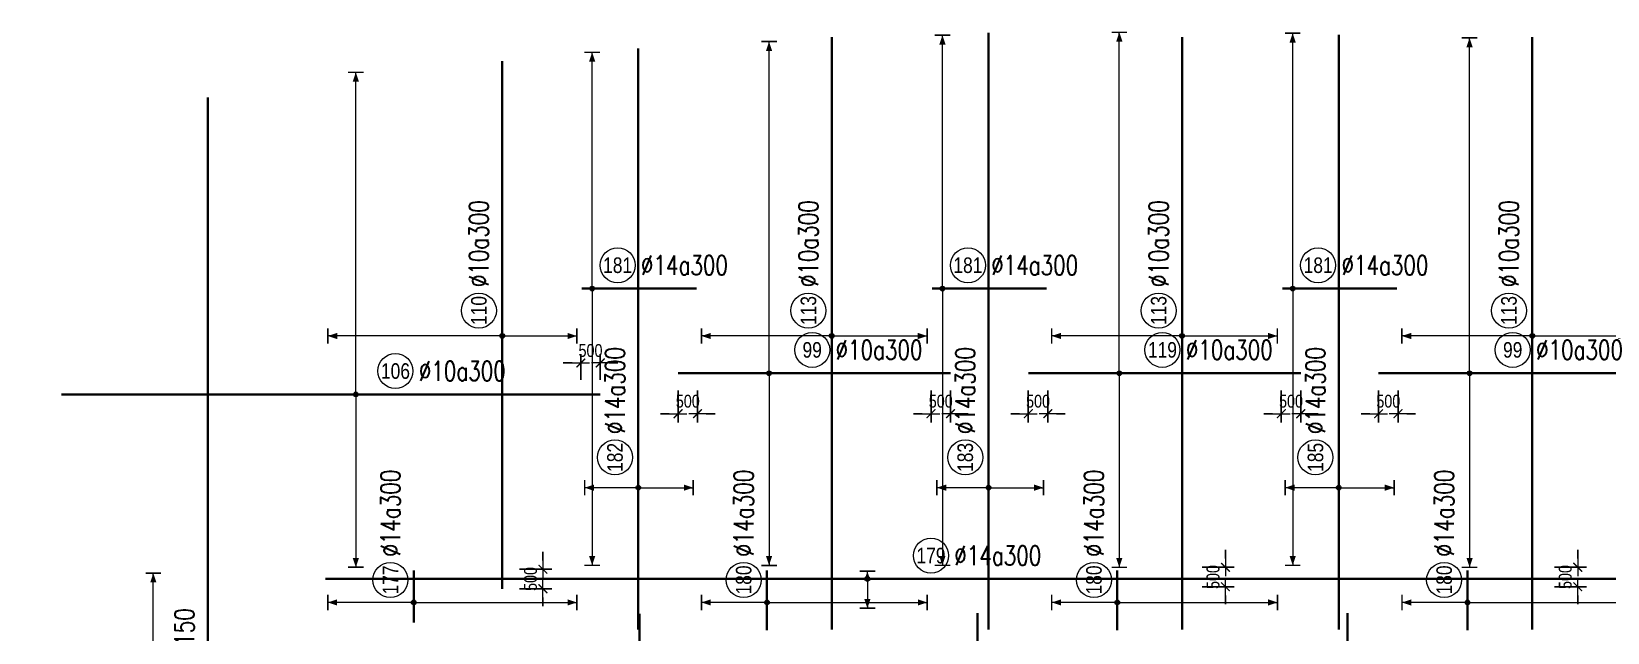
# Model space of a CAD drawing. Header units: millimetres. Extents: x -211477 to 1328726, y -15421 to 98394.
# Drawn here: x 280086 to 320582, y 63675 to 79117 of the extents above; entities that cross this region are included whole.
import ezdxf
from ezdxf.enums import TextEntityAlignment as Align

# ---------------------------------------------------------------- set-up
doc = ezdxf.new("R2010")
doc.units = ezdxf.units.MM
doc.header["$MEASUREMENT"] = 0
for name, color, linetype, lineweight in [('NDC_S_DIM', 1, 'Continuous', 9), ('NDC_S_REBAR', 4, 'Continuous', 35), ('NDC_S_VN TEXT', 7, 'Continuous', 20)]:
    doc.layers.add(name, color=color, linetype=linetype, lineweight=lineweight)
doc.styles.add('ARIAL', font='arial.ttf', dxfattribs={"width": 0.8})
doc.styles.add('NDC_ROMANS', font='romans.shx', dxfattribs={"width": 0.8})
doc.dimstyles.new('NDC_dim_150', dxfattribs={"dimscale": 150, "dimtxt": 2.2, "dimasz": 1.5, "dimexe": 1.5, "dimexo": 2.5, "dimgap": 1, "dimtad": 1, "dimdec": 0, "dimzin": 0, "dimdsep": 46, "dimtxsty": 'ARIAL', "dimblk": 'DIMMARK', "dimcen": 0.09, "dimdle": 1.2, "dimclrd": 1, "dimclre": 1, "dimclrt": 3, "dimadec": 0, "dimazin": 0, "dimtfac": 1, "dimtdec": 0, "dimtix": 1, "dimtofl": 0, "dimtmove": 0, "dimatfit": 3, "dimfxl": 4, "dimfxlon": 1, "dimtolj": 1, "dimtzin": 0, "dimarcsym": 0})

# ---------------------------------------------------------------- blocks, each defined once
blk = doc.blocks.new('DIMMARK')
at = {"layer": 'NDC_S_DIM', "color": 1}
blk.add_line((-1.5, 0), (1, 0), dxfattribs=at)
at = {"layer": 'NDC_S_DIM', "color": 2, "const_width": 0.15}
blk.add_lwpolyline([(-0.5, -0.5), (0.5, 0.5)], dxfattribs=at)
blk = doc.blocks.new('*D431')
at = {"layer": 'NDC_S_DIM', "color": 1, "lineweight": -2, "transparency": 16777216}
for p, q in [((293975, 70600), (293750, 70600)), ((294200, 70168), (294200, 70825)), ((294700, 70168), (294700, 70825)), ((294925, 70600), (295150, 70600))]:
    blk.add_line(p, q, dxfattribs=at)
at = {"layer": 'NDC_S_DIM', "color": 1, "lineweight": -2, "transparency": 16777216, "xscale": 225, "yscale": 225, "zscale": 225}
blk.add_blockref('DIMMARK', (294200, 70600), dxfattribs=at)
at = {"layer": 'NDC_S_DIM', "color": 1, "lineweight": -2, "transparency": 16777216, "xscale": 225, "yscale": 225, "zscale": 225, "rotation": 180}
blk.add_blockref('DIMMARK', (294700, 70600), dxfattribs=at)
at = {"layer": 'NDC_S_DIM', "color": 3, "transparency": 16777216, "insert": (294450, 70919), "char_height": 330, "attachment_point": 5, "style": 'ARIAL'}
blk.add_mtext('\\A1;500', dxfattribs=at)
blk = doc.blocks.new('*D432')
at = {"layer": 'NDC_S_DIM', "color": 1, "lineweight": -2, "transparency": 16777216}
for p, q in [((296700, 69897), (296700, 69072)), ((297200, 69897), (297200, 69072)), ((296475, 69297), (296250, 69297)), ((297425, 69297), (297650, 69297))]:
    blk.add_line(p, q, dxfattribs=at)
at = {"layer": 'NDC_S_DIM', "color": 1, "lineweight": -2, "transparency": 16777216, "xscale": 225, "yscale": 225, "zscale": 225}
blk.add_blockref('DIMMARK', (296700, 69297), dxfattribs=at)
at = {"layer": 'NDC_S_DIM', "color": 1, "lineweight": -2, "transparency": 16777216, "xscale": 225, "yscale": 225, "zscale": 225, "rotation": 180}
blk.add_blockref('DIMMARK', (297200, 69297), dxfattribs=at)
at = {"layer": 'NDC_S_DIM', "color": 3, "transparency": 16777216, "insert": (296950, 69616), "char_height": 330, "attachment_point": 5, "style": 'ARIAL'}
blk.add_mtext('\\A1;500', dxfattribs=at)
blk = doc.blocks.new('*D433')
at = {"layer": 'NDC_S_DIM', "color": 1, "lineweight": -2, "transparency": 16777216}
for p, q in [((303200, 69897), (303200, 69072)), ((303700, 69897), (303700, 69072)), ((302975, 69297), (302750, 69297)), ((303925, 69297), (304150, 69297))]:
    blk.add_line(p, q, dxfattribs=at)
at = {"layer": 'NDC_S_DIM', "color": 1, "lineweight": -2, "transparency": 16777216, "xscale": 225, "yscale": 225, "zscale": 225}
blk.add_blockref('DIMMARK', (303200, 69297), dxfattribs=at)
at = {"layer": 'NDC_S_DIM', "color": 1, "lineweight": -2, "transparency": 16777216, "xscale": 225, "yscale": 225, "zscale": 225, "rotation": 180}
blk.add_blockref('DIMMARK', (303700, 69297), dxfattribs=at)
at = {"layer": 'NDC_S_DIM', "color": 3, "transparency": 16777216, "insert": (303450, 69616), "char_height": 330, "attachment_point": 5, "style": 'ARIAL'}
blk.add_mtext('\\A1;500', dxfattribs=at)
blk = doc.blocks.new('*D434')
at = {"layer": 'NDC_S_DIM', "color": 1, "lineweight": -2, "transparency": 16777216}
for p, q in [((305700, 69897), (305700, 69072)), ((306200, 69897), (306200, 69072)), ((305475, 69297), (305250, 69297)), ((306425, 69297), (306650, 69297))]:
    blk.add_line(p, q, dxfattribs=at)
at = {"layer": 'NDC_S_DIM', "color": 1, "lineweight": -2, "transparency": 16777216, "xscale": 225, "yscale": 225, "zscale": 225}
blk.add_blockref('DIMMARK', (305700, 69297), dxfattribs=at)
at = {"layer": 'NDC_S_DIM', "color": 1, "lineweight": -2, "transparency": 16777216, "xscale": 225, "yscale": 225, "zscale": 225, "rotation": 180}
blk.add_blockref('DIMMARK', (306200, 69297), dxfattribs=at)
at = {"layer": 'NDC_S_DIM', "color": 3, "transparency": 16777216, "insert": (305950, 69616), "char_height": 330, "attachment_point": 5, "style": 'ARIAL'}
blk.add_mtext('\\A1;500', dxfattribs=at)
blk = doc.blocks.new('*D435')
at = {"layer": 'NDC_S_DIM', "color": 1, "lineweight": -2, "transparency": 16777216}
for p, q in [((312200, 69897), (312200, 69072)), ((312700, 69897), (312700, 69072)), ((311975, 69297), (311750, 69297)), ((312925, 69297), (313150, 69297))]:
    blk.add_line(p, q, dxfattribs=at)
at = {"layer": 'NDC_S_DIM', "color": 1, "lineweight": -2, "transparency": 16777216, "xscale": 225, "yscale": 225, "zscale": 225}
blk.add_blockref('DIMMARK', (312200, 69297), dxfattribs=at)
at = {"layer": 'NDC_S_DIM', "color": 1, "lineweight": -2, "transparency": 16777216, "xscale": 225, "yscale": 225, "zscale": 225, "rotation": 180}
blk.add_blockref('DIMMARK', (312700, 69297), dxfattribs=at)
at = {"layer": 'NDC_S_DIM', "color": 3, "transparency": 16777216, "insert": (312450, 69616), "char_height": 330, "attachment_point": 5, "style": 'ARIAL'}
blk.add_mtext('\\A1;500', dxfattribs=at)
blk = doc.blocks.new('*D436')
at = {"layer": 'NDC_S_DIM', "color": 1, "lineweight": -2, "transparency": 16777216}
for p, q in [((314700, 69897), (314700, 69072)), ((315200, 69897), (315200, 69072)), ((314475, 69297), (314250, 69297)), ((315425, 69297), (315650, 69297))]:
    blk.add_line(p, q, dxfattribs=at)
at = {"layer": 'NDC_S_DIM', "color": 1, "lineweight": -2, "transparency": 16777216, "xscale": 225, "yscale": 225, "zscale": 225}
blk.add_blockref('DIMMARK', (314700, 69297), dxfattribs=at)
at = {"layer": 'NDC_S_DIM', "color": 1, "lineweight": -2, "transparency": 16777216, "xscale": 225, "yscale": 225, "zscale": 225, "rotation": 180}
blk.add_blockref('DIMMARK', (315200, 69297), dxfattribs=at)
at = {"layer": 'NDC_S_DIM', "color": 3, "transparency": 16777216, "insert": (314950, 69616), "char_height": 330, "attachment_point": 5, "style": 'ARIAL'}
blk.add_mtext('\\A1;500', dxfattribs=at)
blk = doc.blocks.new('*D447')
at = {"layer": 'NDC_S_DIM', "color": 1, "lineweight": -2, "transparency": 16777216}
for p, q in [((293228, 65525), (293228, 65750)), ((292628, 65300), (293453, 65300)), ((292628, 64800), (293453, 64800)), ((293228, 64575), (293228, 64350))]:
    blk.add_line(p, q, dxfattribs=at)
at = {"layer": 'NDC_S_DIM', "color": 1, "lineweight": -2, "transparency": 16777216, "xscale": 225, "yscale": 225, "zscale": 225}
for p, rotation in [((293228, 65300), 270), ((293228, 64800), 90)]:
    blk.add_blockref('DIMMARK', p, dxfattribs=dict(at, rotation=rotation))
at = {"layer": 'NDC_S_DIM', "color": 3, "transparency": 16777216, "insert": (292909, 65050), "char_height": 330, "attachment_point": 5, "rotation": 90, "style": 'ARIAL'}
blk.add_mtext('\\A1;500', dxfattribs=at)
blk = doc.blocks.new('*D448')
at = {"layer": 'NDC_S_DIM', "color": 1, "lineweight": -2, "transparency": 16777216}
for p, q in [((310766, 65575), (310766, 65800)), ((310166, 65350), (310991, 65350)), ((310166, 64850), (310991, 64850)), ((310766, 64625), (310766, 64400))]:
    blk.add_line(p, q, dxfattribs=at)
at = {"layer": 'NDC_S_DIM', "color": 1, "lineweight": -2, "transparency": 16777216, "xscale": 225, "yscale": 225, "zscale": 225}
for p, rotation in [((310766, 65350), 270), ((310766, 64850), 90)]:
    blk.add_blockref('DIMMARK', p, dxfattribs=dict(at, rotation=rotation))
at = {"layer": 'NDC_S_DIM', "color": 3, "transparency": 16777216, "insert": (310447, 65100), "char_height": 330, "attachment_point": 5, "rotation": 90, "style": 'ARIAL'}
blk.add_mtext('\\A1;500', dxfattribs=at)
blk = doc.blocks.new('*D449')
at = {"layer": 'NDC_S_DIM', "color": 1, "lineweight": -2, "transparency": 16777216}
for p, q in [((319817, 65575), (319817, 65800)), ((319217, 65350), (320042, 65350)), ((319217, 64850), (320042, 64850)), ((319817, 64625), (319817, 64400))]:
    blk.add_line(p, q, dxfattribs=at)
at = {"layer": 'NDC_S_DIM', "color": 1, "lineweight": -2, "transparency": 16777216, "xscale": 225, "yscale": 225, "zscale": 225}
for p, rotation in [((319817, 65350), 270), ((319817, 64850), 90)]:
    blk.add_blockref('DIMMARK', p, dxfattribs=dict(at, rotation=rotation))
at = {"layer": 'NDC_S_DIM', "color": 3, "transparency": 16777216, "insert": (319498, 65100), "char_height": 330, "attachment_point": 5, "rotation": 90, "style": 'ARIAL'}
blk.add_mtext('\\A1;500', dxfattribs=at)
blk = doc.blocks.new('*U499')
h = blk.add_hatch(color=6)
edge = h.paths.add_edge_path()
edge.add_arc((27.07, 0), 0.3, 0, 360)
at = {"layer": 'NDC_S_DIM', "color": 8}
for q in [(27.07, 0.99), (27.07, -3.76)]:
    blk.add_line((27.07, 0), q, dxfattribs=at)
for points in [[(26.07, 0.99, 0.2, 0.2, 0), (28.07, 0.99, 0, 0, 0)], [(26.07, -3.76, 0.2, 0.2, 0), (28.07, -3.76, 0, 0, 0)]]:
    blk.add_lwpolyline(points, format="xyseb", dxfattribs=at)
at = {"layer": 'NDC_S_DIM'}
blk.add_circle((35.24, 3), 2.25, dxfattribs=at)
at = {"layer": 'NDC_S_DIM', "color": 6}
blk.add_circle((27.07, 0), 0.3, dxfattribs=at)
at = {"layer": 'NDC_S_DIM', "color": 8}
for points in [[(26.67, -0.21), (27.07, 0.99), (27.47, -0.21)], [(26.67, -2.56), (27.07, -3.76), (27.47, -2.56)]]:
    blk.add_solid(points, dxfattribs=at)
at = {"layer": 'NDC_S_REBAR'}
for p, q in [((0, 0), (-42.57, 0)), ((-42.57, 0), (-42.57, 0)), ((0, 0), (205.46, 0)), ((-42.57, 0), (-42.57, 0))]:
    blk.add_line(p, q, dxfattribs=at)
at = {"layer": 'NDC_S_VN TEXT', "color": 3, "style": 'NDC_ROMANS', "width": 0.75}
blk.add_attdef('DKT', (38.24, 1.75), '', height=2.5, dxfattribs=at)
at = {"layer": 'NDC_S_VN TEXT', "style": 'ARIAL', "width": 0.8}
blk.add_attdef('KHT', text='', height=2, dxfattribs=at).set_placement((35.24, 3), align=Align.MIDDLE_CENTER)
blk = doc.blocks.new('*U498')
h = blk.add_hatch(color=6)
edge = h.paths.add_edge_path()
edge.add_arc((-7.93, 0), 0.3, 0, 360)
at = {"layer": 'NDC_S_DIM', "color": 8}
for q in [(-7.93, 42.61), (-7.93, -24.69)]:
    blk.add_line((-7.93, 0), q, dxfattribs=at)
for points in [[(-8.93, 42.61, 0.2, 0.2, 0), (-6.93, 42.61, 0, 0, 0)], [(-8.93, -24.69, 0.2, 0.2, 0), (-6.93, -24.69, 0, 0, 0)]]:
    blk.add_lwpolyline(points, format="xyseb", dxfattribs=at)
at = {"layer": 'NDC_S_DIM'}
blk.add_circle((-2.39, 3), 2.25, dxfattribs=at)
at = {"layer": 'NDC_S_DIM', "color": 6}
blk.add_circle((-7.93, 0), 0.3, dxfattribs=at)
at = {"layer": 'NDC_S_DIM', "color": 8}
for points in [[(-8.33, 41.41), (-7.93, 42.61), (-7.53, 41.41)], [(-8.33, -23.49), (-7.93, -24.69), (-7.53, -23.49)]]:
    blk.add_solid(points, dxfattribs=at)
at = {"layer": 'NDC_S_REBAR'}
for p, q in [((0, 0), (-19.62, 0)), ((-19.62, 0), (-19.62, 0)), ((0, 0), (15.38, 0)), ((15.38, 0), (15.38, 0)), ((15.38, 0), (15.38, 0)), ((-19.62, 0), (-19.62, 0))]:
    blk.add_line(p, q, dxfattribs=at)
at = {"layer": 'NDC_S_VN TEXT', "color": 3, "style": 'NDC_ROMANS', "width": 0.75}
blk.add_attdef('DKT', (0.61, 1.75), '', height=2.5, dxfattribs=at)
at = {"layer": 'NDC_S_VN TEXT', "style": 'ARIAL', "width": 0.8}
blk.add_attdef('KHT', text='', height=2, dxfattribs=at).set_placement((-2.39, 3), align=Align.MIDDLE_CENTER)
blk = doc.blocks.new('*U497')
h = blk.add_hatch(color=6)
edge = h.paths.add_edge_path()
edge.add_arc((-7.93, 0), 0.3, 0, 360)
at = {"layer": 'NDC_S_DIM', "color": 8}
for q in [(-7.93, 43.8), (-7.93, -24.94)]:
    blk.add_line((-7.93, 0), q, dxfattribs=at)
for points in [[(-8.93, 43.8, 0.2, 0.2, 0), (-6.93, 43.8, 0, 0, 0)], [(-8.93, -24.94, 0.2, 0.2, 0), (-6.93, -24.94, 0, 0, 0)]]:
    blk.add_lwpolyline(points, format="xyseb", dxfattribs=at)
at = {"layer": 'NDC_S_DIM'}
blk.add_circle((-2.39, 3), 2.25, dxfattribs=at)
at = {"layer": 'NDC_S_DIM', "color": 6}
blk.add_circle((-7.93, 0), 0.3, dxfattribs=at)
at = {"layer": 'NDC_S_DIM', "color": 8}
for points in [[(-8.33, 42.6), (-7.93, 43.8), (-7.53, 42.6)], [(-8.33, -23.74), (-7.93, -24.94), (-7.53, -23.74)]]:
    blk.add_solid(points, dxfattribs=at)
at = {"layer": 'NDC_S_REBAR'}
for p, q in [((0, 0), (-19.62, 0)), ((-19.62, 0), (-19.62, 0)), ((0, 0), (15.38, 0)), ((15.38, 0), (15.38, 0)), ((15.38, 0), (15.38, 0)), ((-19.62, 0), (-19.62, 0))]:
    blk.add_line(p, q, dxfattribs=at)
at = {"layer": 'NDC_S_VN TEXT', "color": 3, "style": 'NDC_ROMANS', "width": 0.75}
blk.add_attdef('DKT', (0.61, 1.75), '', height=2.5, dxfattribs=at)
at = {"layer": 'NDC_S_VN TEXT', "style": 'ARIAL', "width": 0.8}
blk.add_attdef('KHT', text='', height=2, dxfattribs=at).set_placement((-2.39, 3), align=Align.MIDDLE_CENTER)
blk = doc.blocks.new('*U496')
h = blk.add_hatch(color=6)
edge = h.paths.add_edge_path()
edge.add_arc((-7.93, 0), 0.3, 0, 360)
at = {"layer": 'NDC_S_DIM', "color": 8}
for q in [(-7.93, 43.08), (-7.93, -24.94)]:
    blk.add_line((-7.93, 0), q, dxfattribs=at)
for points in [[(-8.93, 43.08, 0.2, 0.2, 0), (-6.93, 43.08, 0, 0, 0)], [(-8.93, -24.94, 0.2, 0.2, 0), (-6.93, -24.94, 0, 0, 0)]]:
    blk.add_lwpolyline(points, format="xyseb", dxfattribs=at)
at = {"layer": 'NDC_S_DIM'}
blk.add_circle((-2.39, 3), 2.25, dxfattribs=at)
at = {"layer": 'NDC_S_DIM', "color": 6}
blk.add_circle((-7.93, 0), 0.3, dxfattribs=at)
at = {"layer": 'NDC_S_DIM', "color": 8}
for points in [[(-8.33, 41.88), (-7.93, 43.08), (-7.53, 41.88)], [(-8.33, -23.74), (-7.93, -24.94), (-7.53, -23.74)]]:
    blk.add_solid(points, dxfattribs=at)
at = {"layer": 'NDC_S_REBAR'}
for p, q in [((0, 0), (-18.77, 0)), ((-18.77, 0), (-18.77, 0)), ((0, 0), (15.38, 0)), ((15.38, 0), (15.38, 0)), ((15.38, 0), (15.38, 0)), ((-18.77, 0), (-19.63, 0))]:
    blk.add_line(p, q, dxfattribs=at)
at = {"layer": 'NDC_S_VN TEXT', "color": 3, "style": 'NDC_ROMANS', "width": 0.75}
blk.add_attdef('DKT', (0.61, 1.75), '', height=2.5, dxfattribs=at)
at = {"layer": 'NDC_S_VN TEXT', "style": 'ARIAL', "width": 0.8}
blk.add_attdef('KHT', text='', height=2, dxfattribs=at).set_placement((-2.39, 3), align=Align.MIDDLE_CENTER)
blk = doc.blocks.new('*U490')
h = blk.add_hatch(color=6)
edge = h.paths.add_edge_path()
edge.add_arc((-3.55, 0), 0.3, 0, 360)
at = {"layer": 'NDC_S_DIM', "color": 8}
for q in [(-3.55, 34.66), (-3.55, -37.09)]:
    blk.add_line((-3.55, 0), q, dxfattribs=at)
for points in [[(-4.55, 34.66, 0.2, 0.2, 0), (-2.55, 34.66, 0, 0, 0)], [(-4.55, -37.09, 0.2, 0.2, 0), (-2.55, -37.09, 0, 0, 0)]]:
    blk.add_lwpolyline(points, format="xyseb", dxfattribs=at)
at = {"layer": 'NDC_S_DIM'}
blk.add_circle((7.95, 3), 2.25, dxfattribs=at)
at = {"layer": 'NDC_S_DIM', "color": 6}
blk.add_circle((-3.55, 0), 0.3, dxfattribs=at)
at = {"layer": 'NDC_S_DIM', "color": 8}
for points in [[(-3.95, 33.46), (-3.55, 34.66), (-3.15, 33.46)], [(-3.95, -35.89), (-3.55, -37.09), (-3.15, -35.89)]]:
    blk.add_solid(points, dxfattribs=at)
at = {"layer": 'NDC_S_REBAR'}
for p, q in [((0, 0), (-18.97, 0)), ((-18.97, 0), (-18.97, 0)), ((0, 0), (19.55, 0)), ((19.55, 0), (19.55, 0)), ((19.55, 0), (19.55, 0)), ((-18.97, 0), (-18.97, 0))]:
    blk.add_line(p, q, dxfattribs=at)
at = {"layer": 'NDC_S_VN TEXT', "color": 3, "style": 'NDC_ROMANS', "width": 0.75}
blk.add_attdef('DKT', (10.95, 1.75), '', height=2.5, dxfattribs=at)
at = {"layer": 'NDC_S_VN TEXT', "style": 'ARIAL', "width": 0.8}
blk.add_attdef('KHT', text='', height=2, dxfattribs=at).set_placement((7.95, 3), align=Align.MIDDLE_CENTER)
blk = doc.blocks.new('*U489')
h = blk.add_hatch(color=6)
edge = h.paths.add_edge_path()
edge.add_arc((-5.66, 0), 0.3, 0, 360)
at = {"layer": 'NDC_S_DIM', "color": 8}
for q in [(-5.66, 30.35), (-5.66, -35.56)]:
    blk.add_line((-5.66, 0), q, dxfattribs=at)
for points in [[(-6.66, 30.35, 0.2, 0.2, 0), (-4.66, 30.35, 0, 0, 0)], [(-6.66, -35.56, 0.2, 0.2, 0), (-4.66, -35.56, 0, 0, 0)]]:
    blk.add_lwpolyline(points, format="xyseb", dxfattribs=at)
at = {"layer": 'NDC_S_DIM'}
blk.add_circle((-2.39, 3), 2.25, dxfattribs=at)
at = {"layer": 'NDC_S_DIM', "color": 6}
blk.add_circle((-5.66, 0), 0.3, dxfattribs=at)
at = {"layer": 'NDC_S_DIM', "color": 8}
for points in [[(-6.06, 29.15), (-5.66, 30.35), (-5.26, 29.15)], [(-6.06, -34.36), (-5.66, -35.56), (-5.26, -34.36)]]:
    blk.add_solid(points, dxfattribs=at)
at = {"layer": 'NDC_S_REBAR'}
for p, q in [((0, 0), (-6.97, 0)), ((-6.97, 0), (-6.97, 0)), ((0, 0), (7.73, 0)), ((7.73, 0), (7.73, 0)), ((7.73, 0), (7.73, 0)), ((-6.97, 0), (-6.97, 0))]:
    blk.add_line(p, q, dxfattribs=at)
at = {"layer": 'NDC_S_VN TEXT', "color": 3, "style": 'NDC_ROMANS', "width": 0.75}
blk.add_attdef('DKT', (0.61, 1.75), '', height=2.5, dxfattribs=at)
at = {"layer": 'NDC_S_VN TEXT', "style": 'ARIAL', "width": 0.8}
blk.add_attdef('KHT', text='', height=2, dxfattribs=at).set_placement((-2.39, 3), align=Align.MIDDLE_CENTER)
blk = doc.blocks.new('*U488')
h = blk.add_hatch(color=6)
edge = h.paths.add_edge_path()
edge.add_arc((0, 0), 0.3, 0, 360)
at = {"layer": 'NDC_S_DIM', "color": 8}
for q in [(0, 22.55), (0, -14.42)]:
    blk.add_line((0, 0), q, dxfattribs=at)
for points in [[(-1, 22.55, 0.2, 0.2, 0), (1, 22.55, 0, 0, 0)], [(-1, -14.42, 0.2, 0.2, 0), (1, -14.42, 0, 0, 0)]]:
    blk.add_lwpolyline(points, format="xyseb", dxfattribs=at)
at = {"layer": 'NDC_S_DIM'}
blk.add_circle((7.95, 3), 2.25, dxfattribs=at)
at = {"layer": 'NDC_S_DIM', "color": 6}
blk.add_circle((0, 0), 0.3, dxfattribs=at)
at = {"layer": 'NDC_S_DIM', "color": 8}
for points in [[(-0.4, 21.35), (0, 22.55), (0.4, 21.35)], [(-0.4, -13.22), (0, -14.42), (0.4, -13.22)]]:
    blk.add_solid(points, dxfattribs=at)
at = {"layer": 'NDC_S_REBAR'}
for p, q in [((0, 0), (-106.29, 0)), ((-106.29, 0), (-106.29, 0)), ((0, 0), (87.73, 0)), ((87.73, 0), (87.73, 0)), ((87.73, 0), (87.73, 0)), ((-106.29, 0), (-106.29, 0))]:
    blk.add_line(p, q, dxfattribs=at)
at = {"layer": 'NDC_S_VN TEXT', "color": 3, "style": 'NDC_ROMANS', "width": 0.75}
blk.add_attdef('DKT', (10.95, 1.75), '', height=2.5, dxfattribs=at)
at = {"layer": 'NDC_S_VN TEXT', "style": 'ARIAL', "width": 0.8}
blk.add_attdef('KHT', text='', height=2, dxfattribs=at).set_placement((7.95, 3), align=Align.MIDDLE_CENTER)
blk = doc.blocks.new('*U487')
h = blk.add_hatch(color=6)
edge = h.paths.add_edge_path()
edge.add_arc((-5.66, 0), 0.3, 0, 360)
at = {"layer": 'NDC_S_DIM', "color": 8}
for q in [(-5.66, 22.4), (-5.66, -9.6)]:
    blk.add_line((-5.66, 0), q, dxfattribs=at)
for points in [[(-6.66, 22.4, 0.2, 0.2, 0), (-4.66, 22.4, 0, 0, 0)], [(-6.66, -9.6, 0.2, 0.2, 0), (-4.66, -9.6, 0, 0, 0)]]:
    blk.add_lwpolyline(points, format="xyseb", dxfattribs=at)
at = {"layer": 'NDC_S_DIM'}
blk.add_circle((-2.39, 3), 2.25, dxfattribs=at)
at = {"layer": 'NDC_S_DIM', "color": 6}
blk.add_circle((-5.66, 0), 0.3, dxfattribs=at)
at = {"layer": 'NDC_S_DIM', "color": 8}
for points in [[(-6.06, 21.2), (-5.66, 22.4), (-5.26, 21.2)], [(-6.06, -8.4), (-5.66, -9.6), (-5.26, -8.4)]]:
    blk.add_solid(points, dxfattribs=at)
at = {"layer": 'NDC_S_REBAR'}
for p, q in [((0, 0), (-38.13, 0)), ((-38.13, 0), (-38.13, 0)), ((0, 0), (29.66, 0)), ((29.66, 0), (29.66, 0)), ((29.66, 0), (29.66, 0)), ((-38.13, 0), (-38.13, 0))]:
    blk.add_line(p, q, dxfattribs=at)
at = {"layer": 'NDC_S_VN TEXT', "color": 3, "style": 'NDC_ROMANS', "width": 0.75}
blk.add_attdef('DKT', (0.61, 1.75), '', height=2.5, dxfattribs=at)
at = {"layer": 'NDC_S_VN TEXT', "style": 'ARIAL', "width": 0.8}
blk.add_attdef('KHT', text='', height=2, dxfattribs=at).set_placement((-2.39, 3), align=Align.MIDDLE_CENTER)
blk = doc.blocks.new('*U505')
h = blk.add_hatch(color=6)
edge = h.paths.add_edge_path()
edge.add_arc((-5.66, 0), 0.3, 0, 360)
at = {"layer": 'NDC_S_DIM', "color": 8}
for q in [(-5.66, 16.75), (-5.66, -12.25)]:
    blk.add_line((-5.66, 0), q, dxfattribs=at)
for points in [[(-6.66, 16.75, 0.2, 0.2, 0), (-4.66, 16.75, 0, 0, 0)], [(-6.66, -12.25, 0.2, 0.2, 0), (-4.66, -12.25, 0, 0, 0)]]:
    blk.add_lwpolyline(points, format="xyseb", dxfattribs=at)
at = {"layer": 'NDC_S_DIM'}
blk.add_circle((-2.39, 3), 2.25, dxfattribs=at)
at = {"layer": 'NDC_S_DIM', "color": 6}
blk.add_circle((-5.66, 0), 0.3, dxfattribs=at)
at = {"layer": 'NDC_S_DIM', "color": 8}
for points in [[(-6.06, 15.55), (-5.66, 16.75), (-5.26, 15.55)], [(-6.06, -11.05), (-5.66, -12.25), (-5.26, -11.05)]]:
    blk.add_solid(points, dxfattribs=at)
at = {"layer": 'NDC_S_REBAR'}
for p, q in [((0, 0), (-43.38, 0)), ((-43.38, 0), (-43.38, 0)), ((0, 0), (32.75, 0)), ((32.75, 0), (32.75, 0)), ((32.75, 0), (32.75, 0)), ((-43.38, 0), (-43.38, 0))]:
    blk.add_line(p, q, dxfattribs=at)
at = {"layer": 'NDC_S_VN TEXT', "color": 3, "style": 'NDC_ROMANS', "width": 0.75}
blk.add_attdef('DKT', (0.61, 1.75), '', height=2.5, dxfattribs=at)
at = {"layer": 'NDC_S_VN TEXT', "style": 'ARIAL', "width": 0.8}
blk.add_attdef('KHT', text='', height=2, dxfattribs=at).set_placement((-2.39, 3), align=Align.MIDDLE_CENTER)
blk = doc.blocks.new('*U482')
h = blk.add_hatch(color=6)
edge = h.paths.add_edge_path()
edge.add_arc((-26.39, 0), 0.3, 0, 360)
at = {"layer": 'NDC_S_DIM', "color": 8}
for q in [(-26.39, 6.89), (-26.39, -7.05)]:
    blk.add_line((-26.39, 0), q, dxfattribs=at)
for points in [[(-27.39, 6.89, 0.2, 0.2, 0), (-25.39, 6.89, 0, 0, 0)], [(-27.39, -7.05, 0.2, 0.2, 0), (-25.39, -7.05, 0, 0, 0)]]:
    blk.add_lwpolyline(points, format="xyseb", dxfattribs=at)
at = {"layer": 'NDC_S_DIM'}
blk.add_circle((-22.5, 3), 2.25, dxfattribs=at)
at = {"layer": 'NDC_S_DIM', "color": 6}
blk.add_circle((-26.39, 0), 0.3, dxfattribs=at)
at = {"layer": 'NDC_S_DIM', "color": 8}
for points in [[(-26.79, 5.69), (-26.39, 6.89), (-25.99, 5.69)], [(-26.79, -5.85), (-26.39, -7.05), (-25.99, -5.85)]]:
    blk.add_solid(points, dxfattribs=at)
at = {"layer": 'NDC_S_REBAR'}
for p, q in [((0, 0), (-44.62, 0)), ((-44.62, 0), (-44.62, 0)), ((0, 0), (30.05, 0)), ((30.05, 0), (30.05, 0)), ((30.05, 0), (30.05, 0)), ((-44.62, 0), (-44.62, 0))]:
    blk.add_line(p, q, dxfattribs=at)
at = {"layer": 'NDC_S_VN TEXT', "color": 3, "style": 'NDC_ROMANS', "width": 0.75}
blk.add_attdef('DKT', (-19.5, 1.75), '', height=2.5, dxfattribs=at)
at = {"layer": 'NDC_S_VN TEXT', "style": 'ARIAL', "width": 0.8}
blk.add_attdef('KHT', text='', height=2, dxfattribs=at).set_placement((-22.5, 3), align=Align.MIDDLE_CENTER)
blk = doc.blocks.new('*U481')
h = blk.add_hatch(color=6)
edge = h.paths.add_edge_path()
edge.add_arc((-26.39, 0), 0.3, 0, 360)
at = {"layer": 'NDC_S_DIM', "color": 8}
for q in [(-26.39, 6.64), (-26.39, -7.05)]:
    blk.add_line((-26.39, 0), q, dxfattribs=at)
for points in [[(-27.39, 6.64, 0.2, 0.2, 0), (-25.39, 6.64, 0, 0, 0)], [(-27.39, -7.05, 0.2, 0.2, 0), (-25.39, -7.05, 0, 0, 0)]]:
    blk.add_lwpolyline(points, format="xyseb", dxfattribs=at)
at = {"layer": 'NDC_S_DIM'}
blk.add_circle((-22.5, 3), 2.25, dxfattribs=at)
at = {"layer": 'NDC_S_DIM', "color": 6}
blk.add_circle((-26.39, 0), 0.3, dxfattribs=at)
at = {"layer": 'NDC_S_DIM', "color": 8}
for points in [[(-26.79, 5.44), (-26.39, 6.64), (-25.99, 5.44)], [(-26.79, -5.85), (-26.39, -7.05), (-25.99, -5.85)]]:
    blk.add_solid(points, dxfattribs=at)
at = {"layer": 'NDC_S_REBAR'}
for p, q in [((0, 0), (-44.61, 0)), ((-44.61, 0), (-44.61, 0)), ((0, 0), (32.03, 0)), ((32.03, 0), (32.03, 0)), ((32.03, 0), (32.03, 0)), ((-44.61, 0), (-44.61, 0))]:
    blk.add_line(p, q, dxfattribs=at)
at = {"layer": 'NDC_S_VN TEXT', "color": 3, "style": 'NDC_ROMANS', "width": 0.75}
blk.add_attdef('DKT', (-19.5, 1.75), '', height=2.5, dxfattribs=at)
at = {"layer": 'NDC_S_VN TEXT', "style": 'ARIAL', "width": 0.8}
blk.add_attdef('KHT', text='', height=2, dxfattribs=at).set_placement((-22.5, 3), align=Align.MIDDLE_CENTER)
blk = doc.blocks.new('*U480')
h = blk.add_hatch(color=6)
edge = h.paths.add_edge_path()
edge.add_arc((-26.39, 0), 0.3, 0, 360)
at = {"layer": 'NDC_S_DIM', "color": 8}
for q in [(-26.39, 6.89), (-26.39, -7.11)]:
    blk.add_line((-26.39, 0), q, dxfattribs=at)
for points in [[(-27.39, 6.89, 0.2, 0.2, 0), (-25.39, 6.89, 0, 0, 0)], [(-27.39, -7.11, 0.2, 0.2, 0), (-25.39, -7.11, 0, 0, 0)]]:
    blk.add_lwpolyline(points, format="xyseb", dxfattribs=at)
at = {"layer": 'NDC_S_DIM'}
blk.add_circle((-22.5, 3), 2.25, dxfattribs=at)
at = {"layer": 'NDC_S_DIM', "color": 6}
blk.add_circle((-26.39, 0), 0.3, dxfattribs=at)
at = {"layer": 'NDC_S_DIM', "color": 8}
for points in [[(-26.79, 5.69), (-26.39, 6.89), (-25.99, 5.69)], [(-26.79, -5.91), (-26.39, -7.11), (-25.99, -5.91)]]:
    blk.add_solid(points, dxfattribs=at)
at = {"layer": 'NDC_S_REBAR'}
for p, q in [((0, 0), (-44.62, 0)), ((-44.62, 0), (-44.62, 0)), ((0, 0), (31.77, 0)), ((31.77, 0), (31.77, 0)), ((31.77, 0), (31.77, 0)), ((-44.62, 0), (-44.62, 0))]:
    blk.add_line(p, q, dxfattribs=at)
at = {"layer": 'NDC_S_VN TEXT', "color": 3, "style": 'NDC_ROMANS', "width": 0.75}
blk.add_attdef('DKT', (-19.5, 1.75), '', height=2.5, dxfattribs=at)
at = {"layer": 'NDC_S_VN TEXT', "style": 'ARIAL', "width": 0.8}
blk.add_attdef('KHT', text='', height=2, dxfattribs=at).set_placement((-22.5, 3), align=Align.MIDDLE_CENTER)
blk = doc.blocks.new('*U475')
h = blk.add_hatch(color=6)
edge = h.paths.add_edge_path()
edge.add_arc((-1.02, 0), 0.3, 0, 360)
at = {"layer": 'NDC_S_DIM', "color": 8}
for q in [(-1.02, 11.05), (-1.02, -20.95)]:
    blk.add_line((-1.02, 0), q, dxfattribs=at)
for points in [[(-2.02, 11.05, 0.2, 0.2, 0), (-0.02, 11.05, 0, 0, 0)], [(-2.02, -20.95, 0.2, 0.2, 0), (-0.02, -20.95, 0, 0, 0)]]:
    blk.add_lwpolyline(points, format="xyseb", dxfattribs=at)
at = {"layer": 'NDC_S_DIM'}
blk.add_circle((1.87, 3), 2.25, dxfattribs=at)
at = {"layer": 'NDC_S_DIM', "color": 6}
blk.add_circle((-1.02, 0), 0.3, dxfattribs=at)
at = {"layer": 'NDC_S_DIM', "color": 8}
for points in [[(-1.42, 9.85), (-1.02, 11.05), (-0.62, 9.85)], [(-1.42, -19.75), (-1.02, -20.95), (-0.62, -19.75)]]:
    blk.add_solid(points, dxfattribs=at)
at = {"layer": 'NDC_S_REBAR'}
for p, q in [((0, 0), (-3.6, 0)), ((-3.6, 0), (-3.6, 0)), ((0, 0), (3.1, 0)), ((3.1, 0), (3.1, 0)), ((3.1, 0), (3.1, 0)), ((-3.6, 0), (-3.6, 0))]:
    blk.add_line(p, q, dxfattribs=at)
at = {"layer": 'NDC_S_VN TEXT', "color": 3, "style": 'NDC_ROMANS', "width": 0.75}
blk.add_attdef('DKT', (4.87, 1.75), '', height=2.5, dxfattribs=at)
at = {"layer": 'NDC_S_VN TEXT', "style": 'ARIAL', "width": 0.8}
blk.add_attdef('KHT', text='', height=2, dxfattribs=at).set_placement((1.87, 3), align=Align.MIDDLE_CENTER)
blk = doc.blocks.new('*U504')
h = blk.add_hatch(color=6)
edge = h.paths.add_edge_path()
edge.add_arc((-1.02, 0), 0.3, 0, 360)
at = {"layer": 'NDC_S_DIM', "color": 8}
for q in [(-1.02, 8.42), (-1.02, -20.58)]:
    blk.add_line((-1.02, 0), q, dxfattribs=at)
for points in [[(-2.02, 8.42, 0.2, 0.2, 0), (-0.02, 8.42, 0, 0, 0)], [(-2.02, -20.58, 0.2, 0.2, 0), (-0.02, -20.58, 0, 0, 0)]]:
    blk.add_lwpolyline(points, format="xyseb", dxfattribs=at)
at = {"layer": 'NDC_S_DIM'}
blk.add_circle((1.87, 3), 2.25, dxfattribs=at)
at = {"layer": 'NDC_S_DIM', "color": 6}
blk.add_circle((-1.02, 0), 0.3, dxfattribs=at)
at = {"layer": 'NDC_S_DIM', "color": 8}
for points in [[(-1.42, 7.22), (-1.02, 8.42), (-0.62, 7.22)], [(-1.42, -19.38), (-1.02, -20.58), (-0.62, -19.38)]]:
    blk.add_solid(points, dxfattribs=at)
at = {"layer": 'NDC_S_REBAR'}
for p, q in [((0, 0), (-4.6, 0)), ((-4.6, 0), (-4.6, 0)), ((0, 0), (3.1, 0)), ((3.1, 0), (3.1, 0)), ((3.1, 0), (3.1, 0)), ((-4.6, 0), (-4.6, 0))]:
    blk.add_line(p, q, dxfattribs=at)
at = {"layer": 'NDC_S_VN TEXT', "color": 3, "style": 'NDC_ROMANS', "width": 0.75}
blk.add_attdef('DKT', (4.87, 1.75), '', height=2.5, dxfattribs=at)
at = {"layer": 'NDC_S_VN TEXT', "style": 'ARIAL', "width": 0.8}
blk.add_attdef('KHT', text='', height=2, dxfattribs=at).set_placement((1.87, 3), align=Align.MIDDLE_CENTER)
blk = doc.blocks.new('*U469')
h = blk.add_hatch(color=6)
edge = h.paths.add_edge_path()
edge.add_arc((-2.99, 0), 0.3, 0, 360)
at = {"layer": 'NDC_S_DIM', "color": 8}
for q in [(-2.99, 41.37), (-2.99, -22.21)]:
    blk.add_line((-2.99, 0), q, dxfattribs=at)
for points in [[(-3.99, 41.37, 0.2, 0.2, 0), (-1.99, 41.37, 0, 0, 0)], [(-3.99, -22.21, 0.2, 0.2, 0), (-1.99, -22.21, 0, 0, 0)]]:
    blk.add_lwpolyline(points, format="xyseb", dxfattribs=at)
at = {"layer": 'NDC_S_DIM'}
blk.add_circle((2.1, 3), 2.25, dxfattribs=at)
at = {"layer": 'NDC_S_DIM', "color": 6}
blk.add_circle((-2.99, 0), 0.3, dxfattribs=at)
at = {"layer": 'NDC_S_DIM', "color": 8}
for points in [[(-3.39, 40.17), (-2.99, 41.37), (-2.59, 40.17)], [(-3.39, -21.01), (-2.99, -22.21), (-2.59, -21.01)]]:
    blk.add_solid(points, dxfattribs=at)
at = {"layer": 'NDC_S_REBAR'}
for p, q in [((0, 0), (-40.79, 0)), ((-40.79, 0), (-40.79, 0)), ((0, 0), (28.41, 0)), ((28.41, 0), (28.41, 0)), ((28.41, 0), (28.41, 0)), ((-40.79, 0), (-40.79, 0))]:
    blk.add_line(p, q, dxfattribs=at)
at = {"layer": 'NDC_S_VN TEXT', "color": 3, "style": 'NDC_ROMANS', "width": 0.75}
blk.add_attdef('DKT', (5.1, 1.75), '', height=2.5, dxfattribs=at)
at = {"layer": 'NDC_S_VN TEXT', "style": 'ARIAL', "width": 0.8}
blk.add_attdef('KHT', text='', height=2, dxfattribs=at).set_placement((2.1, 3), align=Align.MIDDLE_CENTER)
blk = doc.blocks.new('*U503')
h = blk.add_hatch(color=6)
edge = h.paths.add_edge_path()
edge.add_arc((-5.66, 0), 0.3, 0, 360)
at = {"layer": 'NDC_S_DIM', "color": 8}
for q in [(-5.66, 7.01), (-5.66, -8.99)]:
    blk.add_line((-5.66, 0), q, dxfattribs=at)
for points in [[(-6.66, 7.01, 0.2, 0.2, 0), (-4.66, 7.01, 0, 0, 0)], [(-6.66, -8.99, 0.2, 0.2, 0), (-4.66, -8.99, 0, 0, 0)]]:
    blk.add_lwpolyline(points, format="xyseb", dxfattribs=at)
at = {"layer": 'NDC_S_DIM'}
blk.add_circle((-5.47, 3.03), 2.25, dxfattribs=at)
at = {"layer": 'NDC_S_DIM', "color": 6}
blk.add_circle((-5.66, 0), 0.3, dxfattribs=at)
at = {"layer": 'NDC_S_DIM', "color": 8}
for points in [[(-6.06, 5.81), (-5.66, 7.01), (-5.26, 5.81)], [(-6.06, -7.79), (-5.66, -8.99), (-5.26, -7.79)]]:
    blk.add_solid(points, dxfattribs=at)
at = {"layer": 'NDC_S_REBAR'}
for p, q in [((0, 0), (-16.08, 0)), ((-16.08, 0), (-16.08, 0)), ((0, 0), (45.49, 0)), ((45.49, 0), (45.49, 0)), ((45.49, 0), (45.49, 0)), ((-16.08, 0), (-16.08, 0))]:
    blk.add_line(p, q, dxfattribs=at)
at = {"layer": 'NDC_S_VN TEXT', "color": 3, "style": 'NDC_ROMANS', "width": 0.75}
blk.add_attdef('DKT', (-2.47, 1.78), '', height=2.5, dxfattribs=at)
at = {"layer": 'NDC_S_VN TEXT', "style": 'ARIAL', "width": 0.8}
blk.add_attdef('KHT', text='', height=2, dxfattribs=at).set_placement((-5.47, 3.03), align=Align.MIDDLE_CENTER)
blk = doc.blocks.new('*U463')
h = blk.add_hatch(color=6)
edge = h.paths.add_edge_path()
edge.add_arc((-5.86, 0), 0.3, 0, 360)
at = {"layer": 'NDC_S_DIM', "color": 8}
for q in [(-5.86, 8.56), (-5.86, -1.94)]:
    blk.add_line((-5.86, 0), q, dxfattribs=at)
for points in [[(-6.86, 8.56, 0.2, 0.2, 0), (-4.86, 8.56, 0, 0, 0)], [(-6.86, -1.94, 0.2, 0.2, 0), (-4.86, -1.94, 0, 0, 0)]]:
    blk.add_lwpolyline(points, format="xyseb", dxfattribs=at)
at = {"layer": 'NDC_S_DIM'}
blk.add_circle((6.27, 3), 2.25, dxfattribs=at)
at = {"layer": 'NDC_S_DIM', "color": 6}
blk.add_circle((-5.86, 0), 0.3, dxfattribs=at)
at = {"layer": 'NDC_S_DIM', "color": 8}
for points in [[(-6.26, 7.36), (-5.86, 8.56), (-5.46, 7.36)], [(-6.26, -0.74), (-5.86, -1.94), (-5.46, -0.74)]]:
    blk.add_solid(points, dxfattribs=at)
at = {"layer": 'NDC_S_REBAR'}
for p, q in [((0, 0), (-21.3, 0)), ((-21.3, 0), (-21.3, 0)), ((0, 0), (40.13, 0)), ((40.13, 0), (40.13, 0)), ((40.13, 0), (40.13, 0)), ((-21.3, 0), (-21.3, 0))]:
    blk.add_line(p, q, dxfattribs=at)
at = {"layer": 'NDC_S_VN TEXT', "color": 3, "style": 'NDC_ROMANS', "width": 0.75}
blk.add_attdef('DKT', (9.27, 1.75), '', height=2.5, dxfattribs=at)
at = {"layer": 'NDC_S_VN TEXT', "style": 'ARIAL', "width": 0.8}
blk.add_attdef('KHT', text='', height=2, dxfattribs=at).set_placement((6.27, 3), align=Align.MIDDLE_CENTER)
blk = doc.blocks.new('*U568')
h = blk.add_hatch(color=6)
edge = h.paths.add_edge_path()
edge.add_arc((-5.66, 0), 0.3, 0, 360)
at = {"layer": 'NDC_S_DIM', "color": 8}
for q in [(-5.66, 8.01), (-5.66, -7.99)]:
    blk.add_line((-5.66, 0), q, dxfattribs=at)
for points in [[(-6.66, 8.01, 0.2, 0.2, 0), (-4.66, 8.01, 0, 0, 0)], [(-6.66, -7.99, 0.2, 0.2, 0), (-4.66, -7.99, 0, 0, 0)]]:
    blk.add_lwpolyline(points, format="xyseb", dxfattribs=at)
at = {"layer": 'NDC_S_DIM'}
blk.add_circle((-5.47, 3.03), 2.25, dxfattribs=at)
at = {"layer": 'NDC_S_DIM', "color": 6}
blk.add_circle((-5.66, 0), 0.3, dxfattribs=at)
at = {"layer": 'NDC_S_DIM', "color": 8}
for points in [[(-6.06, 6.81), (-5.66, 8.01), (-5.26, 6.81)], [(-6.06, -6.79), (-5.66, -7.99), (-5.26, -6.79)]]:
    blk.add_solid(points, dxfattribs=at)
at = {"layer": 'NDC_S_REBAR'}
for p, q in [((0, 0), (-16.08, 0)), ((-16.08, 0), (-16.08, 0)), ((0, 0), (45.49, 0)), ((45.49, 0), (45.49, 0)), ((45.49, 0), (45.49, 0)), ((-16.08, 0), (-16.08, 0))]:
    blk.add_line(p, q, dxfattribs=at)
at = {"layer": 'NDC_S_VN TEXT', "color": 3, "style": 'NDC_ROMANS', "width": 0.75}
blk.add_attdef('DKT', (-2.47, 1.78), '', height=2.5, dxfattribs=at)
at = {"layer": 'NDC_S_VN TEXT', "style": 'ARIAL', "width": 0.8}
blk.add_attdef('KHT', text='', height=2, dxfattribs=at).set_placement((-5.47, 3.03), align=Align.MIDDLE_CENTER)
blk = doc.blocks.new('*U456')
h = blk.add_hatch(color=6)
edge = h.paths.add_edge_path()
edge.add_arc((-5.66, 0), 0.3, 0, 360)
at = {"layer": 'NDC_S_DIM', "color": 8}
for q in [(-5.66, 32.55), (-5.66, -35.56)]:
    blk.add_line((-5.66, 0), q, dxfattribs=at)
for points in [[(-6.66, 32.55, 0.2, 0.2, 0), (-4.66, 32.55, 0, 0, 0)], [(-6.66, -35.56, 0.2, 0.2, 0), (-4.66, -35.56, 0, 0, 0)]]:
    blk.add_lwpolyline(points, format="xyseb", dxfattribs=at)
at = {"layer": 'NDC_S_DIM'}
blk.add_circle((-2.39, 3), 2.25, dxfattribs=at)
at = {"layer": 'NDC_S_DIM', "color": 6}
blk.add_circle((-5.66, 0), 0.3, dxfattribs=at)
at = {"layer": 'NDC_S_DIM', "color": 8}
for points in [[(-6.06, 31.35), (-5.66, 32.55), (-5.26, 31.35)], [(-6.06, -34.36), (-5.66, -35.56), (-5.26, -34.36)]]:
    blk.add_solid(points, dxfattribs=at)
at = {"layer": 'NDC_S_REBAR'}
for p, q in [((0, 0), (-6.97, 0)), ((-6.97, 0), (-6.97, 0)), ((0, 0), (7.73, 0)), ((7.73, 0), (7.73, 0)), ((7.73, 0), (7.73, 0)), ((-6.97, 0), (-6.97, 0))]:
    blk.add_line(p, q, dxfattribs=at)
at = {"layer": 'NDC_S_VN TEXT', "color": 3, "style": 'NDC_ROMANS', "width": 0.75}
blk.add_attdef('DKT', (0.61, 1.75), '', height=2.5, dxfattribs=at)
at = {"layer": 'NDC_S_VN TEXT', "style": 'ARIAL', "width": 0.8}
blk.add_attdef('KHT', text='', height=2, dxfattribs=at).set_placement((-2.39, 3), align=Align.MIDDLE_CENTER)
blk = doc.blocks.new('*U455')
h = blk.add_hatch(color=6)
edge = h.paths.add_edge_path()
edge.add_arc((-5.66, 0), 0.3, 0, 360)
at = {"layer": 'NDC_S_DIM', "color": 8}
for q in [(-5.66, 32.81), (-5.66, -35.56)]:
    blk.add_line((-5.66, 0), q, dxfattribs=at)
for points in [[(-6.66, 32.81, 0.2, 0.2, 0), (-4.66, 32.81, 0, 0, 0)], [(-6.66, -35.56, 0.2, 0.2, 0), (-4.66, -35.56, 0, 0, 0)]]:
    blk.add_lwpolyline(points, format="xyseb", dxfattribs=at)
at = {"layer": 'NDC_S_DIM'}
blk.add_circle((-2.39, 3), 2.25, dxfattribs=at)
at = {"layer": 'NDC_S_DIM', "color": 6}
blk.add_circle((-5.66, 0), 0.3, dxfattribs=at)
at = {"layer": 'NDC_S_DIM', "color": 8}
for points in [[(-6.06, 31.61), (-5.66, 32.81), (-5.26, 31.61)], [(-6.06, -34.36), (-5.66, -35.56), (-5.26, -34.36)]]:
    blk.add_solid(points, dxfattribs=at)
at = {"layer": 'NDC_S_REBAR'}
for p, q in [((0, 0), (-6.97, 0)), ((-6.97, 0), (-6.97, 0)), ((0, 0), (7.73, 0)), ((7.73, 0), (7.73, 0)), ((7.73, 0), (7.73, 0)), ((-6.97, 0), (-6.97, 0))]:
    blk.add_line(p, q, dxfattribs=at)
at = {"layer": 'NDC_S_VN TEXT', "color": 3, "style": 'NDC_ROMANS', "width": 0.75}
blk.add_attdef('DKT', (0.61, 1.75), '', height=2.5, dxfattribs=at)
at = {"layer": 'NDC_S_VN TEXT', "style": 'ARIAL', "width": 0.8}
blk.add_attdef('KHT', text='', height=2, dxfattribs=at).set_placement((-2.39, 3), align=Align.MIDDLE_CENTER)

msp = doc.modelspace()

# ---------------------------------------------------------------- block references
at = {"xscale": 200, "yscale": 200, "zscale": 200}
for name, p, rotation, values in [('*U505', (300649.2, 72425.7), 90, {'KHT': '113', 'DKT': '%%C10a300'}), ('*U481', (304678.2, 72674), 90, {'KHT': '183', 'DKT': '%%c14a300'}), ('*U505', (309649.2, 72425.7), 90, {'KHT': '113', 'DKT': '%%C10a300'}), ('*U480', (313678.2, 72674), 90, {'KHT': '185', 'DKT': '%%c14a300'}), ('*U505', (318649.2, 72425.7), 90, {'KHT': '113', 'DKT': '%%C10a300'}), ('*U482', (295678.2, 72674), 90, {'KHT': '182', 'DKT': '%%c14a300'}), ('*U487', (292180.9, 72425.7), 90, {'KHT': '110', 'DKT': '%%C10a300'}), ('*U488', (284616.1, 59874.5), 90, {'KHT': '98', 'DKT': '%%C10a150'}), ('*U475', (289909.4, 64650.7), 90, {'KHT': '177', 'DKT': '%%c14a300'}), ('*U504', (298984.9, 64650.7), 90, {'KHT': '180', 'DKT': '%%c14a300'}), ('*U504', (307984.9, 64650.7), 90, {'KHT': '180', 'DKT': '%%c14a300'}), ('*U504', (316984.9, 64650.7), 90, {'KHT': '180', 'DKT': '%%c14a300'}), ('*U463', (295712.4, 56125), 90, {'KHT': '103', 'DKT': '%%C10a200'}), ('*U503', (304397.5, 60954.3), 270, {'KHT': '112', 'DKT': '%%C10a200'}), ('*U568', (313897.5, 60954.3), 270, {'KHT': '112', 'DKT': '%%C10a200'})]:
    msp.add_blockref(name, p, dxfattribs=dict(at, rotation=rotation)).add_auto_attribs(values)
for name, p, values in [('*U456', (304624.9, 72512.2), {'KHT': '181', 'DKT': '%%c14a300'}), ('*U497', (309624.3, 70337.1), {'KHT': '119', 'DKT': '%%C10a300'}), ('*U455', (313624.9, 72512.2), {'KHT': '181', 'DKT': '%%c14a300'}), ('*U496', (318624.3, 70337.1), {'KHT': '99', 'DKT': '%%C10a300'}), ('*U489', (295624.9, 72512.2), {'KHT': '181', 'DKT': '%%c14a300'}), ('*U498', (300624.3, 70337.1), {'KHT': '99', 'DKT': '%%C10a300'}), ('*U469', (289018.1, 69792.9), {'KHT': '106', 'DKT': '%%C10a300'}), ('*U499', (296150.6, 65051.1), {'KHT': '179', 'DKT': '%%c14a300'}), ('*U490', (283925.8, 58268.7), {'KHT': '172', 'DKT': '%%C14a150'})]:
    msp.add_blockref(name, p, dxfattribs=at).add_auto_attribs(values)

# ---------------------------------------------------------------- dimensions: what is measured, and where the dimension line sits
at = {"layer": 'NDC_S_DIM'}
for base, p1, p2, picture, middle in [((294700, 70600.5), (294200, 69792.9), (294700, 69792.9), '*D431', (294450, 70919)), ((297200, 69297.3), (296700, 70337.1), (297200, 70337.1), '*D432', (296950, 69615.8)), ((303200, 69297.3), (303700, 70337.1), (303200, 70337.1), '*D433', (303450, 69615.8)), ((306200, 69297.3), (305700, 70337.1), (306200, 70337.1), '*D434', (305950, 69615.8)), ((312700, 69297.3), (312200, 70337.1), (312700, 70337.1), '*D435', (312450, 69615.8)), ((314700, 69297.3), (315200, 70337.1), (314700, 70337.1), '*D436', (314950, 69615.8))]:
    dim = msp.add_linear_dim(base=base, p1=p1, p2=p2, dimstyle='NDC_dim_150', dxfattribs=at)
    dim.commit()
    dim.dimension.update_dxf_attribs({"geometry": picture, "text_midpoint": middle})
for base, p1, p2, picture, middle in [((293227.9, 65300), (292180.9, 64800), (292180.9, 65300), '*D447', (292909.5, 65050)), ((310765.6, 65350), (309633.6, 64850), (309633.6, 65350), '*D448', (310447.1, 65100)), ((319817, 65350), (318625.8, 64850), (318625.8, 65350), '*D449', (319498.5, 65100))]:
    dim = msp.add_linear_dim(base=base, p1=p1, p2=p2, angle=90, dimstyle='NDC_dim_150', dxfattribs=at)
    dim.commit()
    dim.dimension.update_dxf_attribs({"geometry": picture, "text_midpoint": middle})

doc.saveas('drawing.dxf')
